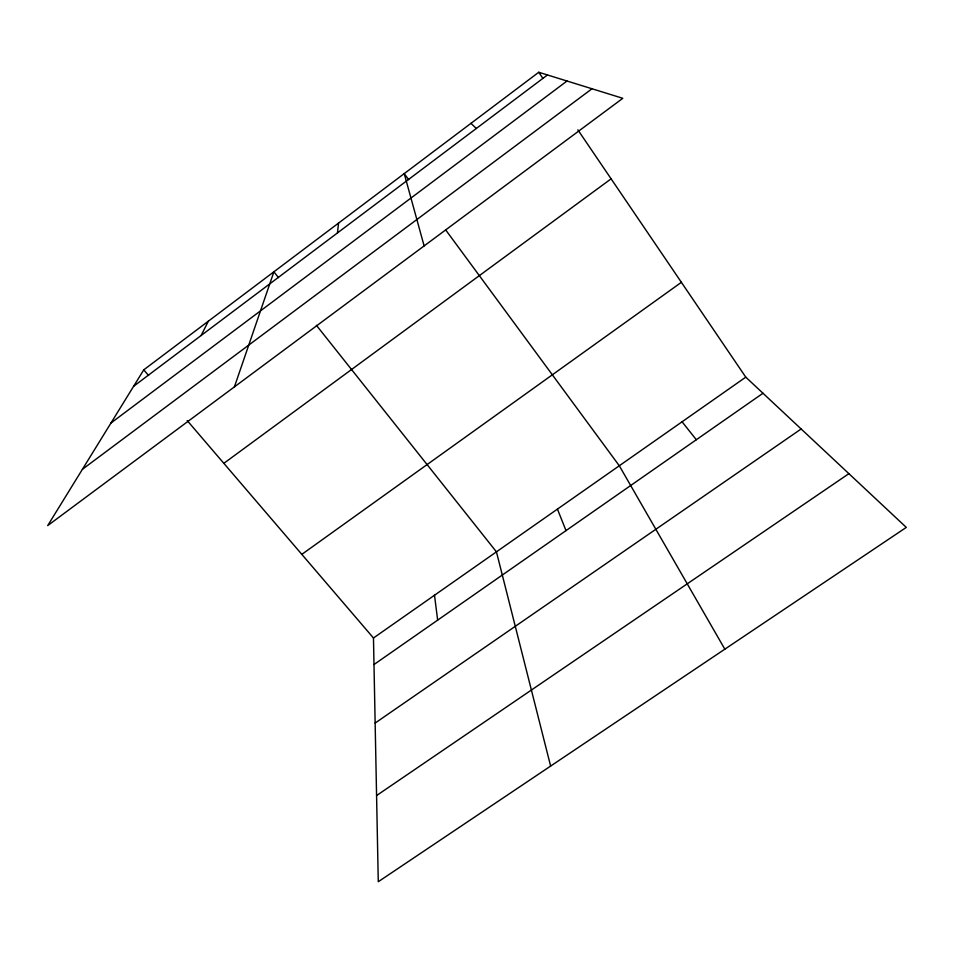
<?xml version="1.0" encoding="UTF-8"?>
<svg xmlns="http://www.w3.org/2000/svg" width="954" height="954" viewBox="0 0 954 954"><rect width="100%" height="100%" fill="white"/><g stroke="black" fill="none" stroke-linecap="round" stroke-linejoin="round"><path stroke-width="1.43" d="M337.466 232.931L338.551 223.105M234.41 386.883L273.893 271.818L278.508 277.626M201.127 335.51L208.306 321.224M143.756 369.854L47.7 525.606L622.807 98.31L538.76 72.265L143.756 369.854L148.585 375.482M133.62 386.287L547.465 74.961M110.998 422.98L567.022 81.018M82.438 469.296L591.993 88.758M223.844 463.334L611.12 178.827M301.822 554.369L681.383 282.324M373.467 637.999L745.778 377.152L906.3 527.395L378.273 881.734L373.467 637.999L187.175 420.535M373.992 664.533L762.973 393.251M375.149 723.049L801.145 428.978M376.58 795.553L848.893 473.661M470.966 123.34L476.296 128.492M682.074 421.787L696.313 439.734M316.418 325.326L496.438 551.841L550.625 766.074M408.658 179.614L404.234 173.616L424.125 245.929M445.768 230.033L619.301 465.767L724.837 649.173M538.76 72.265L542.921 78.395M577.85 129.839L745.778 377.152M557.434 509.114L566.008 530.615M434.499 595.236L437.659 620.124"/></g></svg>
